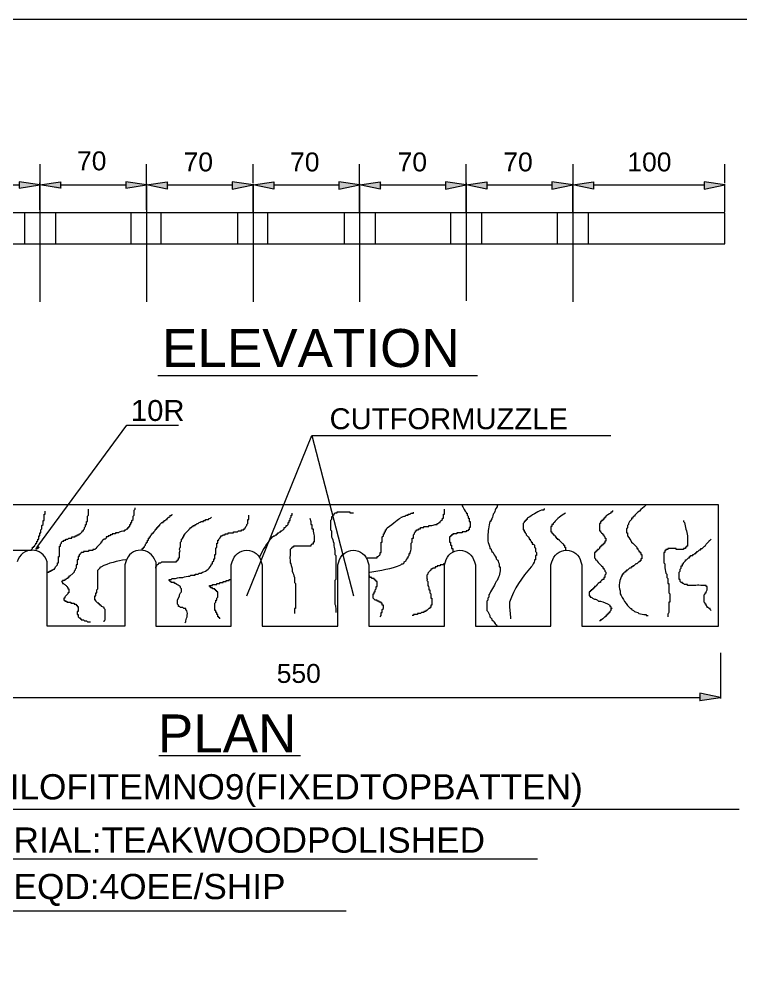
# Model space of a CAD drawing. Header units: millimetres. Extents: x -3009 to 55097, y -2803 to 5841.
# Drawn here: x 48044.87 to 48066.75, y 146.87 to 176 of the extents above; entities that cross this region are included whole.
import ezdxf

# ---------------------------------------------------------------- set-up
doc = ezdxf.new("R2010")
doc.units = ezdxf.units.MM
for name, color, linetype in [('PDF2_Geometry', 7, 'Continuous'), ('PDF2_Solid Fills', 7, 'Continuous'), ('PDF2_Text', 7, 'Continuous')]:
    doc.layers.add(name, color=color, linetype=linetype)
doc.styles.add('PDF F1', font='arial.ttf')

msp = doc.modelspace()

# ---------------------------------------------------------------- hatches: boundary and pattern name
at = {"layer": 'PDF2_Solid Fills', "transparency": 33554559}
for points in [[(48045.087, 171.042), (48044.899, 171.073), (48044.868, 171.073), (48044.868, 170.864), (48044.93, 170.885), (48045.307, 170.948), (48045.526, 170.979)], [(48045.934, 170.885), (48046.154, 170.854), (48046.154, 171.073), (48046.091, 171.073), (48045.903, 171.042), (48045.683, 171.01), (48045.495, 170.979), (48045.683, 170.948), (48045.903, 170.916)], [(48048.098, 170.854), (48048.161, 170.885), (48048.6, 170.948), (48048.726, 170.973), (48048.726, 170.983), (48048.475, 171.01), (48048.255, 171.042), (48048.161, 171.073), (48048.098, 171.073)], [(48049.196, 170.885), (48049.384, 170.854), (48049.384, 171.073), (48049.322, 171.073), (48049.259, 171.042), (48049.039, 171.01), (48048.726, 170.979), (48048.914, 170.948), (48048.945, 170.916)], [(48051.329, 170.854), (48051.643, 170.916), (48051.925, 170.948), (48051.957, 170.963), (48051.957, 170.982), (48051.674, 171.01), (48051.517, 171.042), (48051.392, 171.073), (48051.329, 171.073)], [(48052.176, 170.916), (48052.615, 170.854), (48052.615, 171.073), (48052.552, 171.073), (48052.49, 171.042), (48052.27, 171.01), (48051.957, 170.979), (48052.145, 170.948)], [(48054.56, 170.854), (48054.874, 170.916), (48055.156, 170.948), (48055.187, 170.963), (48055.187, 170.982), (48054.905, 171.01), (48054.748, 171.042), (48054.623, 171.073), (48054.56, 171.073)], [(48055.407, 170.916), (48055.846, 170.854), (48055.846, 171.073), (48055.783, 171.073), (48055.72, 171.042), (48055.501, 171.01), (48055.187, 170.979), (48055.375, 170.948)], [(48057.979, 171.042), (48057.853, 171.073), (48057.791, 171.073), (48057.791, 170.854), (48058.104, 170.916), (48058.387, 170.948), (48058.418, 170.979), (48058.136, 171.01)], [(48059.014, 171.073), (48058.951, 171.042), (48058.732, 171.01), (48058.418, 170.982), (48058.418, 170.975), (48058.606, 170.948), (48058.638, 170.916), (48059.077, 170.854), (48059.077, 171.073)], [(48061.21, 171.042), (48061.084, 171.073), (48061.021, 171.073), (48061.021, 170.854), (48061.335, 170.916), (48061.617, 170.948), (48061.649, 170.979), (48061.366, 171.01)], [(48062.245, 171.073), (48062.182, 171.042), (48061.962, 171.01), (48061.649, 170.982), (48061.649, 170.975), (48061.837, 170.948), (48061.868, 170.916), (48062.307, 170.854), (48062.307, 171.073)], [(48066.071, 171.01), (48065.695, 171.073), (48065.632, 171.073), (48065.632, 170.854), (48065.82, 170.885), (48066.04, 170.916), (48066.071, 170.948), (48066.291, 170.979)], [(48045.495, 160.001), (48045.464, 160.032), (48045.432, 160.032), (48045.432, 159.938)], [(48065.758, 155.515), (48065.632, 155.547), (48065.475, 155.547), (48065.475, 155.327), (48065.601, 155.359), (48065.695, 155.39), (48065.915, 155.421), (48066.103, 155.453), (48065.946, 155.484)]]:
    msp.add_hatch(color=256, dxfattribs=at).paths.add_polyline_path(points)

# ---------------------------------------------------------------- linework, layer by layer
at = {"layer": 'PDF2_Geometry', "lineweight": 13}
for points in [[(47995.748, 21.581), (47995.748, 175.998), (48207.91, 175.998), (48207.91, 21.581)], [(48044.868, 171.073), (48044.868, 170.885), (48045.495, 170.979)], [(48046.122, 171.073), (48046.122, 170.885), (48045.495, 170.979)], [(48048.098, 171.073), (48048.098, 170.885), (48048.726, 170.979)], [(48049.353, 171.073), (48049.353, 170.854), (48048.726, 170.979)], [(48051.329, 171.073), (48051.329, 170.854), (48051.957, 170.979)], [(48052.584, 171.073), (48052.584, 170.854), (48051.957, 170.979)], [(48054.56, 171.073), (48054.56, 170.854), (48055.187, 170.979)], [(48055.815, 171.073), (48055.815, 170.854), (48055.187, 170.979)], [(48057.791, 171.073), (48057.791, 170.854), (48058.418, 170.979)], [(48059.045, 171.073), (48059.045, 170.854), (48058.418, 170.979)], [(48061.021, 171.073), (48061.021, 170.854), (48061.649, 170.979)], [(48062.276, 171.073), (48062.276, 170.854), (48061.649, 170.979)], [(48065.632, 171.073), (48065.632, 170.854), (48066.26, 170.979)], [(48066.26, 169.191), (48066.26, 170.132), (48040.884, 170.132), (48040.884, 169.191)], [(48045.464, 160.001), (48045.37, 159.938), (48045.432, 160.032)], [(48065.507, 155.578), (48065.507, 155.359), (48066.134, 155.453)]]:
    msp.add_lwpolyline(points, close=True, dxfattribs=at)
for points in [[(48045.495, 171.606), (48045.495, 171.042), (48045.495, 170.164), (48045.495, 167.435)], [(48048.726, 170.226), (48048.726, 171.042), (48048.726, 171.606)], [(48051.957, 171.042), (48051.957, 171.606)], [(48055.187, 170.164), (48055.187, 171.042), (48055.187, 171.606)], [(48058.418, 171.042), (48058.418, 170.164), (48058.418, 171.042), (48058.418, 171.606)], [(48061.649, 171.606), (48061.649, 171.042), (48061.649, 170.164), (48061.649, 167.435)], [(48066.26, 171.042), (48066.26, 171.606)], [(48041.512, 170.979), (48044.868, 170.979)], [(48045.495, 170.226), (48045.495, 171.042)], [(48046.122, 170.979), (48048.098, 170.979)], [(48048.726, 171.01), (48048.726, 170.164), (48048.726, 167.435)], [(48049.353, 170.979), (48051.329, 170.979)], [(48051.957, 170.164), (48051.957, 171.01), (48051.957, 170.164), (48051.957, 167.435)], [(48052.584, 170.979), (48054.56, 170.979)], [(48055.187, 171.01), (48055.187, 170.164), (48055.187, 167.435)], [(48055.815, 170.979), (48057.791, 170.979)], [(48059.045, 170.979), (48061.021, 170.979)], [(48061.649, 170.164), (48061.649, 171.01)], [(48062.276, 170.979), (48065.632, 170.979)], [(48066.26, 170.164), (48066.26, 171.01)], [(48045.025, 170.132), (48045.025, 169.191)], [(48045.966, 170.132), (48045.966, 169.191)], [(48048.255, 170.132), (48048.255, 169.191)], [(48049.165, 170.132), (48049.165, 169.191)], [(48051.486, 170.132), (48051.486, 169.191)], [(48052.396, 170.132), (48052.396, 169.191)], [(48054.717, 170.132), (48054.717, 169.191)], [(48055.658, 170.132), (48055.658, 169.191)], [(48057.947, 170.132), (48057.947, 169.191)], [(48058.418, 170.195), (48058.418, 167.466)], [(48058.888, 170.132), (48058.888, 169.191)], [(48061.178, 170.132), (48061.178, 169.191)], [(48062.119, 170.132), (48062.119, 169.191)], [(48049.071, 165.208), (48058.763, 165.208)], [(48045.432, 160.032), (48048.13, 163.702), (48049.698, 163.702)], [(48051.768, 158.527), (48053.744, 163.388), (48054.999, 158.527)], [(48053.744, 163.388), (48062.809, 163.388)], [(48045.213, 159.907), (48045.244, 159.938), (48045.275, 159.969), (48045.275, 160.001), (48045.307, 160.001), (48045.307, 160.032), (48045.338, 160.032), (48045.338, 160.064), (48045.37, 160.095), (48045.37, 160.126), (48045.401, 160.126), (48045.401, 160.158), (48045.401, 160.189), (48045.432, 160.189), (48045.432, 160.22), (48045.432, 160.252), (48045.464, 160.252), (48045.464, 160.283), (48045.464, 160.314), (48045.464, 160.346), (48045.495, 160.346), (48045.495, 160.377), (48045.495, 160.409), (48045.495, 160.44), (48045.526, 160.44), (48045.526, 160.471), (48045.526, 160.503), (48045.526, 160.534), (48045.558, 160.565), (48045.558, 160.597), (48045.558, 160.628), (48045.558, 160.66), (48045.589, 160.691), (48045.589, 160.722), (48045.589, 160.754), (48045.589, 160.785), (48045.589, 160.816), (48045.621, 160.816), (48045.621, 160.848), (48045.621, 160.879), (48045.621, 160.91), (48045.621, 160.942), (48045.621, 160.973), (48045.621, 161.005), (48045.652, 161.005), (48045.652, 161.036), (48045.652, 161.067), (48045.652, 161.099)], [(48046.091, 159.969), (48046.091, 160.001), (48046.091, 160.032), (48046.122, 160.032), (48046.122, 160.064), (48046.122, 160.095), (48046.154, 160.126), (48046.154, 160.158), (48046.185, 160.189), (48046.216, 160.189), (48046.216, 160.22), (48046.248, 160.22), (48046.279, 160.22), (48046.279, 160.252), (48046.311, 160.252), (48046.342, 160.252), (48046.373, 160.283), (48046.405, 160.283), (48046.436, 160.283), (48046.467, 160.283), (48046.467, 160.314), (48046.499, 160.314), (48046.53, 160.314), (48046.562, 160.314), (48046.562, 160.346), (48046.593, 160.346), (48046.624, 160.346), (48046.624, 160.377), (48046.656, 160.377), (48046.687, 160.377), (48046.687, 160.409), (48046.718, 160.409), (48046.781, 160.471), (48046.781, 160.503), (48046.812, 160.503), (48046.812, 160.534), (48046.844, 160.565), (48046.844, 160.597), (48046.875, 160.628), (48046.875, 160.66), (48046.875, 160.691), (48046.907, 160.691), (48046.907, 160.722), (48046.907, 160.754), (48046.907, 160.785), (48046.938, 160.785), (48046.938, 160.816), (48046.938, 160.848), (48046.938, 160.879), (48046.938, 160.91), (48046.938, 160.942), (48046.969, 160.973), (48046.969, 161.005), (48046.969, 161.036), (48046.969, 161.067), (48046.969, 161.099), (48046.969, 161.161)], [(48048.036, 160.503), (48048.067, 160.503), (48048.067, 160.534), (48048.098, 160.534), (48048.13, 160.565), (48048.161, 160.565), (48048.161, 160.597), (48048.193, 160.597), (48048.193, 160.628), (48048.224, 160.628), (48048.224, 160.66), (48048.224, 160.691), (48048.255, 160.691), (48048.255, 160.722), (48048.255, 160.754), (48048.287, 160.754), (48048.287, 160.785), (48048.287, 160.816), (48048.318, 160.848), (48048.318, 160.879), (48048.318, 160.91), (48048.318, 160.942), (48048.349, 160.973), (48048.349, 161.005), (48048.349, 161.036), (48048.349, 161.099), (48048.349, 161.13), (48048.381, 161.161), (48048.381, 161.193)], [(48057.477, 160.691), (48057.508, 160.691), (48057.54, 160.691), (48057.54, 160.722), (48057.571, 160.722), (48057.602, 160.754), (48057.634, 160.754), (48057.634, 160.785), (48057.665, 160.816), (48057.697, 160.848), (48057.697, 160.879), (48057.728, 160.879), (48057.728, 160.91), (48057.728, 160.942), (48057.728, 160.973), (48057.728, 161.005), (48057.759, 161.005), (48057.759, 161.036), (48057.759, 161.067), (48057.759, 161.13), (48057.759, 161.161)], [(48058.387, 161.099), (48058.418, 161.067), (48058.418, 161.036), (48058.449, 161.036), (48058.449, 161.005), (48058.449, 160.973), (48058.481, 160.942), (48058.481, 160.91), (48058.481, 160.879), (48058.512, 160.879), (48058.512, 160.848), (48058.512, 160.816), (48058.512, 160.785), (48058.543, 160.785), (48058.543, 160.754), (48058.543, 160.722), (48058.543, 160.691), (48058.543, 160.66), (48058.543, 160.628), (48058.543, 160.597), (48058.512, 160.597), (48058.512, 160.565), (48058.512, 160.534), (48058.481, 160.534), (48058.481, 160.503), (48058.449, 160.503), (48058.418, 160.503), (48058.418, 160.471), (48058.387, 160.471), (48058.355, 160.471), (48058.324, 160.471), (48058.293, 160.471), (48058.293, 160.44), (48058.261, 160.44), (48058.23, 160.44), (48058.198, 160.44), (48058.167, 160.44), (48058.136, 160.44), (48058.136, 160.409), (48058.104, 160.409), (48058.073, 160.409), (48058.042, 160.409), (48058.01, 160.409), (48058.01, 160.377), (48057.979, 160.377), (48057.979, 160.346), (48057.947, 160.346), (48057.947, 160.314), (48057.916, 160.314), (48057.916, 160.22), (48057.916, 160.189), (48057.916, 160.158), (48057.947, 160.158), (48057.947, 160.126), (48057.947, 160.095), (48057.947, 160.064), (48057.979, 160.064), (48057.979, 160.032), (48057.979, 160.001), (48057.979, 159.969), (48058.01, 159.969), (48058.01, 159.938), (48058.01, 159.907), (48058.01, 159.875), (48058.042, 159.875)], [(48058.293, 161.287), (48058.293, 161.255)], [(48059.39, 161.287), (48059.359, 161.255), (48059.359, 161.224)], [(48060.802, 161.161), (48060.77, 161.161), (48060.77, 161.13), (48060.739, 161.13), (48060.708, 161.13)], [(48062.872, 161.099), (48062.841, 161.099), (48062.841, 161.067), (48062.809, 161.067), (48062.809, 161.036)], [(48063.907, 161.287), (48063.876, 161.287), (48063.813, 161.224)], [(48049.008, 160.534), (48049.008, 160.565), (48049.039, 160.565), (48049.039, 160.597), (48049.071, 160.597), (48049.071, 160.628), (48049.102, 160.628), (48049.102, 160.66), (48049.134, 160.66), (48049.134, 160.691), (48049.196, 160.754), (48049.228, 160.754), (48049.228, 160.785), (48049.259, 160.785), (48049.259, 160.816), (48049.29, 160.816), (48049.322, 160.848), (48049.353, 160.848), (48049.353, 160.879)], [(48049.384, 160.91), (48049.416, 160.91)], [(48049.447, 160.942), (48049.447, 160.973)], [(48049.51, 161.005), (48049.51, 161.005)], [(48050.388, 160.785), (48050.42, 160.785), (48050.451, 160.785), (48050.451, 160.816), (48050.482, 160.816), (48050.514, 160.816), (48050.514, 160.848), (48050.545, 160.848), (48050.576, 160.848), (48050.608, 160.848)], [(48050.67, 160.879), (48050.702, 160.91)], [(48050.702, 159.499), (48050.733, 159.499), (48050.733, 159.53), (48050.733, 159.562), (48050.765, 159.593), (48050.765, 159.624), (48050.765, 159.656), (48050.796, 159.656), (48050.796, 159.687), (48050.796, 159.719), (48050.796, 159.75), (48050.796, 159.781), (48050.827, 159.781), (48050.827, 159.813), (48050.827, 159.844), (48050.827, 159.875), (48050.827, 159.938), (48050.827, 159.969), (48050.859, 160.001), (48050.859, 160.032), (48050.859, 160.064), (48050.859, 160.095), (48050.859, 160.126), (48050.89, 160.126), (48050.89, 160.158), (48050.89, 160.189), (48050.89, 160.22), (48050.921, 160.22), (48050.921, 160.252), (48050.953, 160.283), (48050.984, 160.314), (48050.984, 160.346), (48051.016, 160.346), (48051.047, 160.377), (48051.078, 160.377), (48051.11, 160.377), (48051.11, 160.409), (48051.141, 160.409), (48051.172, 160.409), (48051.204, 160.409), (48051.204, 160.44), (48051.235, 160.44), (48051.266, 160.44), (48051.298, 160.44), (48051.329, 160.44), (48051.361, 160.44), (48051.361, 160.471), (48051.392, 160.471), (48051.423, 160.471), (48051.455, 160.471), (48051.486, 160.471), (48051.517, 160.503), (48051.549, 160.503), (48051.58, 160.503), (48051.611, 160.503), (48051.611, 160.534), (48051.643, 160.534), (48051.674, 160.534), (48051.674, 160.565), (48051.706, 160.565), (48051.737, 160.628), (48051.768, 160.66), (48051.768, 160.691), (48051.8, 160.722), (48051.8, 160.754), (48051.8, 160.785), (48051.8, 160.816), (48051.8, 160.848), (48051.831, 160.848), (48051.831, 160.942), (48051.831, 160.973)], [(48052.866, 160.534), (48052.898, 160.565), (48052.898, 160.597), (48052.929, 160.597), (48052.96, 160.628), (48052.96, 160.66), (48052.992, 160.66), (48053.023, 160.691), (48053.023, 160.722), (48053.023, 160.754), (48053.054, 160.754), (48053.054, 160.785), (48053.054, 160.816), (48053.086, 160.816), (48053.086, 160.848), (48053.086, 160.879), (48053.117, 160.91), (48053.117, 160.942), (48053.117, 160.973), (48053.148, 160.973), (48053.148, 161.005), (48053.148, 161.036)], [(48053.682, 160.879), (48053.713, 160.785), (48053.713, 160.722), (48053.713, 160.691), (48053.744, 160.691), (48053.744, 160.66), (48053.744, 160.628), (48053.744, 160.597), (48053.744, 160.565), (48053.776, 160.565), (48053.776, 160.534)], [(48054.999, 161.036), (48054.968, 161.036), (48054.905, 161.036), (48054.905, 161.067), (48054.842, 161.067), (48054.811, 161.067), (48054.779, 161.067), (48054.748, 161.067), (48054.56, 161.067), (48054.529, 161.067), (48054.497, 161.067), (48054.497, 161.036), (48054.466, 161.036), (48054.434, 161.036), (48054.403, 161.005), (48054.403, 160.973), (48054.372, 160.973), (48054.372, 160.942), (48054.34, 160.91), (48054.34, 160.879), (48054.34, 160.848), (48054.309, 160.816), (48054.309, 160.754), (48054.309, 160.628), (48054.309, 160.534), (48054.34, 160.503), (48054.34, 160.471), (48054.34, 160.44), (48054.34, 160.409), (48054.34, 160.377), (48054.34, 160.346), (48054.34, 160.314)], [(48056.536, 160.942), (48056.567, 160.942), (48056.599, 160.973), (48056.63, 160.973), (48056.661, 160.973), (48056.661, 161.005), (48056.693, 161.005), (48056.724, 161.005), (48056.756, 161.036), (48056.787, 161.036), (48056.818, 161.036), (48056.818, 161.067)], [(48059.171, 160.816), (48059.171, 160.785), (48059.139, 160.785)], [(48059.265, 161.036), (48059.234, 161.005)], [(48060.269, 160.879), (48060.269, 160.848), (48060.237, 160.848), (48060.237, 160.816), (48060.206, 160.816), (48060.206, 160.785), (48060.175, 160.785), (48060.175, 160.754), (48060.143, 160.722), (48060.143, 160.691), (48060.143, 160.597), (48060.143, 160.565), (48060.143, 160.534), (48060.175, 160.534), (48060.175, 160.503), (48060.175, 160.471), (48060.206, 160.471), (48060.206, 160.44), (48060.237, 160.409), (48060.237, 160.377), (48060.269, 160.346), (48060.3, 160.314), (48060.331, 160.283), (48060.331, 160.252), (48060.363, 160.252), (48060.363, 160.22), (48060.394, 160.189), (48060.394, 160.158), (48060.425, 160.158), (48060.425, 160.126), (48060.425, 160.095), (48060.457, 160.095), (48060.488, 160.064), (48060.488, 160.032), (48060.488, 160.001), (48060.52, 159.969), (48060.52, 159.938), (48060.52, 159.907), (48060.52, 159.875), (48060.551, 159.844), (48060.551, 159.75), (48060.52, 159.75), (48060.52, 159.719), (48060.52, 159.687), (48060.52, 159.656), (48060.52, 159.624), (48060.488, 159.624), (48060.488, 159.593)], [(48062.652, 160.942), (48062.652, 160.91), (48062.621, 160.91), (48062.621, 160.879), (48062.59, 160.879), (48062.59, 160.848), (48062.558, 160.848), (48062.558, 160.816), (48062.527, 160.816), (48062.527, 160.785), (48062.496, 160.785), (48062.496, 160.754), (48062.496, 160.722), (48062.464, 160.722), (48062.464, 160.691), (48062.464, 160.66), (48062.464, 160.628), (48062.464, 160.565), (48062.464, 160.534), (48062.464, 160.503), (48062.496, 160.503), (48062.496, 160.471), (48062.527, 160.44), (48062.558, 160.409), (48062.558, 160.377), (48062.59, 160.377), (48062.59, 160.346), (48062.621, 160.314), (48062.621, 160.283), (48062.652, 160.283), (48062.652, 160.189), (48062.621, 160.189), (48062.621, 160.158), (48062.621, 160.126), (48062.59, 160.126), (48062.59, 160.095), (48062.558, 160.095), (48062.558, 160.064), (48062.527, 160.064), (48062.527, 160.032), (48062.496, 160.032), (48062.496, 160.001), (48062.464, 160.001), (48062.464, 159.969), (48062.433, 159.938), (48062.402, 159.938), (48062.402, 159.907), (48062.37, 159.907), (48062.37, 159.875), (48062.339, 159.875), (48062.339, 159.844), (48062.307, 159.844), (48062.307, 159.813), (48062.307, 159.781), (48062.307, 159.719), (48062.307, 159.687), (48062.339, 159.656), (48062.339, 159.624), (48062.37, 159.624)], [(48063.625, 161.067), (48063.531, 160.973), (48063.531, 160.942), (48063.499, 160.942), (48063.468, 160.91), (48063.468, 160.879), (48063.437, 160.879), (48063.437, 160.848), (48063.405, 160.816), (48063.374, 160.785), (48063.343, 160.722), (48063.343, 160.691), (48063.311, 160.66), (48063.311, 160.628), (48063.311, 160.597), (48063.28, 160.565), (48063.28, 160.44), (48063.311, 160.44), (48063.311, 160.409), (48063.311, 160.377), (48063.311, 160.346)], [(48065.005, 160.816), (48065.005, 160.785), (48065.036, 160.754)], [(48048.726, 160.126), (48048.726, 160.158), (48048.757, 160.158), (48048.757, 160.189), (48048.757, 160.22), (48048.789, 160.22), (48048.789, 160.252), (48048.789, 160.283), (48048.82, 160.283), (48048.82, 160.314), (48048.851, 160.314), (48048.851, 160.346), (48048.883, 160.377), (48048.883, 160.409), (48048.914, 160.409), (48048.914, 160.44), (48048.945, 160.44), (48048.945, 160.471), (48048.977, 160.503)], [(48049.761, 160.032), (48049.761, 160.064), (48049.761, 160.095), (48049.761, 160.126), (48049.761, 160.158), (48049.792, 160.189), (48049.792, 160.22), (48049.792, 160.252), (48049.824, 160.283), (48049.824, 160.314), (48049.855, 160.314), (48049.855, 160.346), (48049.855, 160.377), (48049.886, 160.377), (48049.886, 160.409), (48049.918, 160.44), (48049.949, 160.471), (48049.98, 160.503)], [(48050.043, 160.565), (48050.043, 160.565)], [(48050.106, 160.628), (48050.137, 160.628), (48050.137, 160.66), (48050.169, 160.66), (48050.2, 160.66), (48050.2, 160.691), (48050.231, 160.691), (48050.263, 160.722), (48050.294, 160.722), (48050.325, 160.754)], [(48052.49, 160.252), (48052.521, 160.283), (48052.552, 160.314), (48052.584, 160.346), (48052.615, 160.346), (48052.647, 160.377), (48052.678, 160.377), (48052.678, 160.409), (48052.709, 160.409), (48052.709, 160.44), (48052.741, 160.44), (48052.772, 160.471), (48052.803, 160.471), (48052.803, 160.503), (48052.835, 160.503)], [(48055.846, 159.969), (48055.846, 160.032), (48055.846, 160.064), (48055.846, 160.158), (48055.877, 160.158), (48055.877, 160.22), (48055.877, 160.252), (48055.877, 160.283), (48055.877, 160.314), (48055.909, 160.346), (48055.909, 160.377), (48055.909, 160.409), (48055.94, 160.409), (48055.94, 160.44), (48055.94, 160.471), (48055.971, 160.471), (48055.971, 160.503), (48055.971, 160.534), (48056.003, 160.534), (48056.003, 160.565)], [(48056.756, 159.969), (48056.756, 160.001), (48056.756, 160.032), (48056.756, 160.064), (48056.756, 160.095), (48056.756, 160.126), (48056.787, 160.158), (48056.787, 160.189), (48056.787, 160.22), (48056.787, 160.252), (48056.787, 160.283), (48056.818, 160.283), (48056.818, 160.314), (48056.818, 160.346), (48056.818, 160.377), (48056.85, 160.409), (48056.85, 160.44), (48056.881, 160.471), (48056.881, 160.503), (48056.912, 160.503), (48056.912, 160.534), (48056.944, 160.534), (48056.975, 160.534), (48056.975, 160.565), (48057.006, 160.565), (48057.038, 160.565), (48057.038, 160.597), (48057.069, 160.597), (48057.101, 160.597), (48057.132, 160.597), (48057.132, 160.628), (48057.163, 160.628), (48057.195, 160.628), (48057.226, 160.628), (48057.257, 160.628), (48057.289, 160.628), (48057.289, 160.66), (48057.32, 160.66), (48057.352, 160.66)], [(48061.053, 160.722), (48061.053, 160.691), (48061.021, 160.691), (48061.021, 160.66), (48061.021, 160.628), (48060.99, 160.628), (48060.99, 160.597), (48060.99, 160.503), (48060.99, 160.471), (48061.021, 160.471), (48061.021, 160.44), (48061.053, 160.409), (48061.053, 160.377), (48061.084, 160.377), (48061.115, 160.346), (48061.115, 160.314), (48061.147, 160.314), (48061.147, 160.283), (48061.178, 160.283), (48061.178, 160.252)], [(48047.91, 160.471), (48047.879, 160.44), (48047.848, 160.44), (48047.816, 160.44), (48047.785, 160.44), (48047.785, 160.409), (48047.753, 160.409), (48047.722, 160.409), (48047.691, 160.409), (48047.691, 160.377), (48047.659, 160.377), (48047.628, 160.377), (48047.628, 160.346), (48047.597, 160.346), (48047.565, 160.346), (48047.565, 160.314), (48047.534, 160.314), (48047.502, 160.314), (48047.502, 160.283), (48047.471, 160.252), (48047.44, 160.252), (48047.408, 160.22), (48047.377, 160.189), (48047.377, 160.158), (48047.346, 160.158), (48047.346, 160.126), (48047.314, 160.095), (48047.283, 160.064), (48047.22, 160.001), (48047.189, 159.969), (48047.157, 159.938), (48047.126, 159.938), (48047.095, 159.938), (48047.095, 159.907), (48047.063, 159.907), (48047.032, 159.907), (48047.001, 159.907), (48046.969, 159.907), (48046.969, 159.875), (48046.938, 159.875), (48046.875, 159.875), (48046.844, 159.875), (48046.812, 159.875), (48046.812, 159.844), (48046.781, 159.844), (48046.75, 159.844), (48046.718, 159.781), (48046.687, 159.781), (48046.687, 159.75), (48046.687, 159.719), (48046.656, 159.719), (48046.656, 159.687), (48046.656, 159.656), (48046.656, 159.624), (48046.624, 159.624), (48046.624, 159.593), (48046.624, 159.562), (48046.624, 159.53), (48046.624, 159.499), (48046.624, 159.468), (48046.593, 159.468), (48046.593, 159.436), (48046.593, 159.405), (48046.593, 159.373), (48046.562, 159.342), (48046.562, 159.311), (48046.53, 159.279), (48046.53, 159.248), (48046.499, 159.217), (48046.405, 159.123), (48046.373, 159.123), (48046.373, 159.091), (48046.342, 159.091), (48046.342, 159.06), (48046.311, 159.06), (48046.279, 159.028), (48046.248, 159.028), (48046.248, 158.997), (48046.216, 158.997), (48046.185, 158.997), (48046.185, 158.966), (48046.154, 158.966), (48046.185, 158.934), (48046.185, 158.903), (48046.216, 158.903)], [(48053.807, 160.346), (48053.807, 160.314), (48053.807, 160.22), (48053.807, 160.189), (48053.807, 160.158), (48053.776, 160.158), (48053.776, 160.126), (48053.776, 160.095), (48053.744, 160.095), (48053.713, 160.064), (48053.713, 160.032), (48053.682, 160.032), (48053.65, 160.032), (48053.493, 160.032), (48053.462, 160.032)], [(48059.077, 160.346), (48059.077, 160.283)], [(48061.241, 160.22), (48061.241, 160.22)], [(48065.13, 160.346), (48065.13, 160.314), (48065.13, 160.283)], [(48065.82, 160.22), (48065.852, 160.252)], [(48045.244, 159.907), (48040.131, 159.907)], [(48048.6, 159.907), (48048.6, 159.938), (48048.6, 159.969), (48048.632, 159.969), (48048.632, 160.001), (48048.663, 160.001), (48048.663, 160.032), (48048.694, 160.064)], [(48049.73, 159.938), (48049.73, 159.938)], [(48053.305, 160.032), (48053.211, 160.032), (48053.18, 160.032), (48053.18, 160.001), (48053.148, 160.001), (48053.117, 159.969), (48053.086, 159.938), (48053.086, 159.907), (48053.086, 159.875), (48053.086, 159.75)], [(48054.403, 160.126), (48054.403, 160.095)], [(48054.434, 159.907), (48054.434, 159.875), (48054.434, 159.844), (48054.434, 159.813), (48054.434, 159.781), (48054.466, 159.75)], [(48055.815, 159.781), (48055.815, 159.813), (48055.815, 159.844), (48055.846, 159.844), (48055.846, 159.875), (48055.846, 159.907)], [(48059.108, 160.095), (48059.139, 160.001), (48059.139, 159.969), (48059.171, 159.969), (48059.202, 159.875), (48059.234, 159.844)], [(48061.272, 160.189), (48061.304, 160.158), (48061.335, 160.126)], [(48061.366, 160.095), (48061.366, 160.064), (48061.398, 160.064), (48061.398, 160.032), (48061.398, 160.001), (48061.429, 160.001), (48061.429, 159.969), (48061.429, 159.907)], [(48063.437, 160.158), (48063.468, 160.126), (48063.499, 160.095), (48063.531, 160.064), (48063.562, 160.032), (48063.593, 160.001), (48063.593, 159.969), (48063.625, 159.969), (48063.625, 159.938), (48063.656, 159.907), (48063.656, 159.875), (48063.688, 159.875), (48063.688, 159.844), (48063.719, 159.844), (48063.719, 159.813), (48063.719, 159.781), (48063.75, 159.781), (48063.75, 159.75), (48063.75, 159.687), (48063.75, 159.656), (48063.719, 159.656), (48063.719, 159.624), (48063.719, 159.593), (48063.688, 159.593), (48063.688, 159.562), (48063.656, 159.562), (48063.625, 159.53), (48063.593, 159.499), (48063.562, 159.499), (48063.531, 159.468), (48063.499, 159.436), (48063.468, 159.436), (48063.468, 159.405), (48063.437, 159.405), (48063.405, 159.373), (48063.374, 159.373), (48063.343, 159.342), (48063.311, 159.311), (48063.28, 159.311), (48063.28, 159.279), (48063.248, 159.279), (48063.248, 159.248), (48063.217, 159.248), (48063.186, 159.217), (48063.186, 159.185), (48063.154, 159.185), (48063.154, 159.154)], [(48064.629, 159.969), (48064.597, 159.969), (48064.566, 159.969), (48064.534, 159.969), (48064.534, 159.938), (48064.503, 159.938), (48064.472, 159.938), (48064.472, 159.907), (48064.44, 159.907), (48064.44, 159.875), (48064.44, 159.844), (48064.409, 159.844), (48064.409, 159.813), (48064.409, 159.781), (48064.409, 159.719)], [(48064.848, 159.938), (48064.785, 159.938), (48064.785, 159.969)], [(48065.13, 160.158), (48065.13, 160.126), (48065.13, 160.095), (48065.13, 160.064), (48065.13, 160.032), (48065.099, 160.032), (48065.099, 160.001), (48065.068, 160.001), (48065.068, 159.969), (48065.036, 159.969), (48065.005, 159.969), (48065.005, 159.938), (48064.974, 159.938)], [(48065.13, 159.656), (48065.162, 159.687), (48065.193, 159.687), (48065.193, 159.719), (48065.224, 159.719), (48065.224, 159.75), (48065.256, 159.75), (48065.287, 159.75), (48065.287, 159.781), (48065.319, 159.781), (48065.35, 159.813), (48065.381, 159.813), (48065.381, 159.844), (48065.413, 159.844), (48065.413, 159.875), (48065.444, 159.875), (48065.475, 159.907)], [(48065.538, 159.938), (48065.538, 159.969), (48065.57, 159.969)], [(48065.695, 160.095), (48065.726, 160.126)], [(48065.758, 160.158), (48065.758, 160.158)], [(48045.715, 159.248), (48045.746, 159.248), (48045.777, 159.248), (48045.777, 159.279), (48045.809, 159.279), (48045.84, 159.279), (48045.84, 159.311), (48045.871, 159.311), (48045.903, 159.342), (48045.934, 159.342), (48045.966, 159.405), (48045.997, 159.436), (48046.028, 159.468), (48046.028, 159.499), (48046.028, 159.53), (48046.06, 159.53), (48046.06, 159.562), (48046.06, 159.593), (48046.06, 159.656), (48046.06, 159.719), (48046.091, 159.719), (48046.091, 159.844), (48046.091, 159.875)], [(48049.573, 159.562), (48049.604, 159.562), (48049.635, 159.562), (48049.635, 159.593), (48049.667, 159.593), (48049.667, 159.624), (48049.698, 159.624), (48049.698, 159.656), (48049.698, 159.687), (48049.73, 159.687), (48049.73, 159.719), (48049.73, 159.75), (48049.73, 159.781), (48049.73, 159.844)], [(48055.407, 159.687), (48055.407, 159.687)], [(48055.564, 159.687), (48055.595, 159.687)], [(48055.658, 159.687), (48055.689, 159.687), (48055.72, 159.687), (48055.72, 159.719), (48055.752, 159.719)], [(48056.442, 159.468), (48056.473, 159.499), (48056.505, 159.499), (48056.536, 159.53), (48056.536, 159.562), (48056.599, 159.593), (48056.599, 159.624), (48056.63, 159.656), (48056.63, 159.687), (48056.661, 159.687), (48056.661, 159.719), (48056.693, 159.75), (48056.693, 159.781), (48056.693, 159.813), (48056.724, 159.813), (48056.724, 159.844)], [(48059.328, 159.687), (48059.328, 159.656)], [(48064.879, 159.217), (48064.879, 159.248), (48064.911, 159.279), (48064.911, 159.311), (48064.911, 159.342), (48064.942, 159.373), (48064.942, 159.405), (48064.942, 159.436), (48064.974, 159.436), (48064.974, 159.468), (48064.974, 159.499), (48065.005, 159.499), (48065.005, 159.53), (48065.036, 159.562), (48065.068, 159.593), (48065.068, 159.624), (48065.099, 159.624)], [(48048.098, 159.562), (48048.067, 159.468), (48048.067, 158.527), (48048.067, 157.617), (48045.777, 157.617), (48045.715, 157.617), (48045.715, 158.527), (48045.715, 159.468), (48045.715, 159.562)], [(48047.252, 159.248), (48047.252, 159.279), (48047.252, 159.311), (48047.283, 159.342), (48047.314, 159.373)], [(48049.008, 159.373), (48049.008, 159.405), (48049.039, 159.436), (48049.039, 159.468), (48049.102, 159.499), (48049.102, 159.53), (48049.134, 159.53), (48049.165, 159.53), (48049.196, 159.562), (48049.228, 159.562), (48049.259, 159.562), (48049.322, 159.562), (48049.353, 159.562), (48049.447, 159.562)], [(48053.086, 159.593), (48053.086, 159.562), (48053.086, 159.53)], [(48053.148, 159.342), (48053.148, 159.311), (48053.148, 159.279)], [(48054.466, 159.593), (48054.466, 159.562)], [(48054.466, 159.405), (48054.466, 159.373), (48054.466, 159.342)], [(48057.759, 159.499), (48057.728, 159.499), (48057.728, 159.468), (48057.697, 159.468), (48057.665, 159.468), (48057.634, 159.468), (48057.634, 159.436), (48057.602, 159.436), (48057.571, 159.436), (48057.54, 159.436), (48057.54, 159.405), (48057.508, 159.405), (48057.477, 159.405), (48057.477, 159.373), (48057.446, 159.373), (48057.414, 159.373), (48057.383, 159.342), (48057.352, 159.342), (48057.352, 159.311)], [(48059.422, 159.499), (48059.422, 159.468), (48059.422, 159.436), (48059.422, 159.405), (48059.453, 159.405)], [(48062.496, 159.468), (48062.527, 159.436), (48062.558, 159.405), (48062.558, 159.373), (48062.59, 159.373), (48062.59, 159.342), (48062.621, 159.311), (48062.621, 159.279), (48062.652, 159.248), (48062.652, 159.185), (48062.621, 159.154), (48062.621, 159.123), (48062.621, 159.091), (48062.59, 159.091), (48062.59, 159.06), (48062.59, 159.028), (48062.558, 159.028), (48062.527, 158.997), (48062.496, 158.966), (48062.496, 158.934), (48062.464, 158.934)], [(48064.409, 159.53), (48064.44, 159.499), (48064.44, 159.468), (48064.44, 159.436)], [(48047.252, 159.028), (48047.252, 159.06), (48047.252, 159.091), (48047.252, 159.185)], [(48049.604, 158.903), (48049.573, 158.903), (48049.573, 158.934), (48049.541, 158.934), (48049.51, 158.934), (48049.479, 158.934), (48049.479, 158.966), (48049.447, 158.966), (48049.416, 158.997), (48049.416, 159.028), (48049.447, 159.028), (48049.479, 159.028), (48049.51, 159.06), (48049.541, 159.06), (48049.573, 159.06), (48049.604, 159.06)], [(48049.761, 159.091), (48049.792, 159.091), (48049.824, 159.091)], [(48050.043, 159.123), (48050.075, 159.154), (48050.106, 159.154), (48050.137, 159.154), (48050.169, 159.154), (48050.2, 159.154), (48050.2, 159.185), (48050.231, 159.185), (48050.263, 159.185), (48050.294, 159.185), (48050.325, 159.217), (48050.357, 159.217), (48050.388, 159.217), (48050.42, 159.248)], [(48050.639, 158.809), (48050.639, 158.84), (48050.67, 158.84), (48050.702, 158.84), (48050.733, 158.84), (48050.733, 158.872), (48050.765, 158.872), (48050.796, 158.872), (48050.827, 158.872), (48050.859, 158.872), (48050.859, 158.903), (48050.89, 158.903), (48050.921, 158.903), (48050.953, 158.903), (48050.953, 158.934), (48050.984, 158.934), (48051.016, 158.934), (48051.047, 158.934), (48051.047, 158.966), (48051.078, 158.966), (48051.11, 158.966), (48051.141, 158.966), (48051.141, 158.997), (48051.172, 158.997), (48051.204, 158.997), (48051.235, 158.997), (48051.235, 159.028), (48051.266, 159.028), (48051.298, 159.028), (48051.298, 159.06)], [(48053.211, 159.091), (48053.211, 159.06), (48053.211, 159.028), (48053.211, 158.997), (48053.211, 158.966), (48053.211, 158.934), (48053.243, 158.903), (48053.243, 158.872), (48053.243, 158.84), (48053.243, 158.778), (48053.243, 158.746)], [(48054.466, 159.185), (48054.466, 159.028), (48054.434, 158.997), (48054.434, 158.903)], [(48055.47, 159.248), (48055.501, 159.248)], [(48055.909, 158.213), (48055.909, 158.244), (48055.877, 158.244), (48055.877, 158.276), (48055.877, 158.307), (48055.846, 158.307), (48055.846, 158.338), (48055.815, 158.338), (48055.783, 158.338), (48055.783, 158.37), (48055.752, 158.37), (48055.72, 158.37), (48055.72, 158.401), (48055.689, 158.401), (48055.658, 158.401), (48055.626, 158.433), (48055.595, 158.464), (48055.595, 158.558), (48055.595, 158.589), (48055.626, 158.589), (48055.626, 158.621), (48055.626, 158.652), (48055.658, 158.652), (48055.658, 158.683), (48055.658, 158.715), (48055.689, 158.746), (48055.689, 158.778), (48055.689, 158.809), (48055.72, 158.809), (48055.72, 158.84), (48055.72, 158.872), (48055.72, 158.903), (48055.72, 158.934), (48055.72, 158.966), (48055.689, 158.966), (48055.689, 158.997), (48055.658, 158.997), (48055.658, 159.028), (48055.626, 159.028), (48055.626, 159.06), (48055.595, 159.06), (48055.564, 159.06), (48055.564, 159.091), (48055.532, 159.091), (48055.501, 159.091), (48055.501, 159.123), (48055.47, 159.123)], [(48057.226, 159.123), (48057.226, 159.091)], [(48057.289, 159.248), (48057.257, 159.217)], [(48064.472, 159.217), (48064.503, 159.185), (48064.503, 159.154), (48064.503, 159.123), (48064.503, 159.091), (48064.534, 159.06), (48064.534, 159.028), (48064.534, 158.997), (48064.534, 158.966), (48064.534, 158.934), (48064.534, 158.903), (48064.566, 158.903), (48064.566, 158.872), (48064.566, 158.84), (48064.566, 158.809)], [(48064.911, 158.966), (48064.911, 158.997), (48064.911, 159.028), (48064.879, 159.028), (48064.879, 159.06), (48064.879, 159.154)], [(48046.248, 158.872), (48046.248, 158.872)], [(48046.311, 158.809), (48046.342, 158.778), (48046.342, 158.746), (48046.373, 158.746), (48046.373, 158.715), (48046.373, 158.652), (48046.373, 158.621), (48046.342, 158.621), (48046.342, 158.589), (48046.311, 158.558), (48046.279, 158.527)], [(48047.471, 158.025), (48047.471, 158.056), (48047.471, 158.087), (48047.471, 158.119), (48047.44, 158.15), (48047.44, 158.182), (48047.377, 158.213), (48047.346, 158.244), (48047.314, 158.244), (48047.314, 158.276), (48047.283, 158.276), (48047.283, 158.307), (48047.252, 158.307), (48047.22, 158.338), (48047.189, 158.37), (48047.189, 158.401), (48047.157, 158.401), (48047.157, 158.433), (48047.157, 158.495), (48047.157, 158.527), (48047.189, 158.527), (48047.189, 158.558), (48047.189, 158.589), (48047.189, 158.621), (48047.22, 158.621), (48047.22, 158.652), (48047.22, 158.683), (48047.22, 158.715), (48047.252, 158.746), (48047.252, 158.778), (48047.252, 158.809), (48047.252, 158.84)], [(48047.252, 158.934), (48047.252, 158.934)], [(48049.918, 158.119), (48049.918, 158.15), (48049.886, 158.15), (48049.855, 158.15), (48049.824, 158.182), (48049.792, 158.182), (48049.761, 158.182), (48049.73, 158.213), (48049.698, 158.213), (48049.698, 158.244), (48049.667, 158.276), (48049.667, 158.338), (48049.667, 158.37), (48049.667, 158.401), (48049.73, 158.527), (48049.73, 158.558), (48049.761, 158.621), (48049.792, 158.652), (48049.792, 158.683), (48049.792, 158.746), (48049.761, 158.778), (48049.761, 158.809)], [(48050.89, 158.589), (48050.89, 158.621), (48050.89, 158.652), (48050.859, 158.652), (48050.859, 158.683), (48050.827, 158.683), (48050.827, 158.715), (48050.796, 158.715), (48050.796, 158.746), (48050.765, 158.746), (48050.733, 158.746), (48050.733, 158.778), (48050.702, 158.778), (48050.67, 158.778), (48050.67, 158.809), (48050.639, 158.809)], [(48057.226, 158.997), (48057.257, 158.966), (48057.257, 158.934), (48057.257, 158.903), (48057.257, 158.872), (48057.257, 158.84)], [(48059.359, 158.997), (48059.328, 158.966)], [(48062.339, 158.809), (48062.307, 158.809), (48062.307, 158.778), (48062.276, 158.778), (48062.276, 158.746), (48062.245, 158.746), (48062.245, 158.715), (48062.213, 158.715), (48062.213, 158.683), (48062.182, 158.683), (48062.182, 158.652), (48062.151, 158.652), (48062.151, 158.621), (48062.151, 158.589), (48062.151, 158.558), (48062.151, 158.527), (48062.182, 158.527), (48062.182, 158.495), (48062.213, 158.495)], [(48065.319, 158.84), (48065.256, 158.84), (48065.224, 158.84), (48065.13, 158.84), (48065.13, 158.872), (48065.099, 158.872), (48065.068, 158.872), (48065.036, 158.872), (48065.005, 158.903), (48064.974, 158.903), (48064.974, 158.934)], [(48065.726, 158.778), (48065.726, 158.809), (48065.695, 158.809), (48065.695, 158.84), (48065.664, 158.84), (48065.601, 158.84), (48065.57, 158.84), (48065.538, 158.84)], [(48046.248, 158.495), (48046.248, 158.464), (48046.216, 158.464), (48046.216, 158.433), (48046.216, 158.401), (48046.248, 158.401), (48046.248, 158.37), (48046.279, 158.37), (48046.311, 158.37), (48046.311, 158.338), (48046.342, 158.338), (48046.373, 158.338), (48046.405, 158.338), (48046.436, 158.338), (48046.436, 158.307), (48046.467, 158.307), (48046.499, 158.307), (48046.53, 158.307), (48046.53, 158.276), (48046.562, 158.276), (48046.593, 158.276), (48046.593, 158.244), (48046.624, 158.244), (48046.624, 158.213), (48046.656, 158.213), (48046.656, 158.182), (48046.656, 158.15)], [(48050.953, 157.837), (48050.953, 157.868), (48050.921, 157.868), (48050.921, 157.899), (48050.89, 157.899), (48050.89, 157.931), (48050.89, 157.962), (48050.859, 157.962), (48050.859, 157.993), (48050.859, 158.025), (48050.827, 158.025), (48050.827, 158.056), (48050.827, 158.087), (48050.796, 158.087), (48050.796, 158.119), (48050.796, 158.15), (48050.796, 158.182), (48050.796, 158.244), (48050.796, 158.276), (48050.796, 158.307), (48050.827, 158.338), (48050.827, 158.37), (48050.827, 158.401), (48050.859, 158.401), (48050.859, 158.433), (48050.859, 158.464), (48050.89, 158.495), (48050.89, 158.527)], [(48053.243, 158.589), (48053.243, 158.558)], [(48054.434, 158.527), (48054.434, 158.495)], [(48057.289, 158.715), (48057.32, 158.715), (48057.32, 158.683), (48057.32, 158.652), (48057.32, 158.621), (48057.352, 158.589), (48057.352, 158.558), (48057.352, 158.527), (48057.352, 158.495), (48057.352, 158.464), (48057.383, 158.464), (48057.383, 158.433), (48057.383, 158.276), (48057.383, 158.244), (48057.352, 158.244), (48057.352, 158.213), (48057.352, 158.182), (48057.32, 158.182), (48057.32, 158.15), (48057.289, 158.15), (48057.257, 158.119), (48057.226, 158.087), (48057.195, 158.087), (48057.195, 158.056), (48057.163, 158.056), (48057.132, 158.056), (48057.132, 158.025), (48057.101, 158.025), (48057.069, 158.025), (48057.038, 157.993), (48057.006, 157.993), (48056.975, 157.993), (48056.944, 157.993), (48056.944, 157.962), (48056.912, 157.962), (48056.881, 157.962), (48056.85, 157.962), (48056.818, 157.962), (48056.818, 157.931), (48056.787, 157.931)], [(48059.108, 158.558), (48059.108, 158.495), (48059.077, 158.464), (48059.077, 158.401), (48059.045, 158.37), (48059.045, 158.338), (48059.045, 158.307), (48059.045, 158.276), (48059.045, 158.244), (48059.045, 158.213), (48059.045, 158.15), (48059.045, 158.119), (48059.045, 158.087), (48059.077, 158.056), (48059.139, 157.931), (48059.139, 157.899), (48059.171, 157.868), (48059.202, 157.837), (48059.202, 157.805), (48059.234, 157.774), (48059.265, 157.742), (48059.265, 157.711), (48059.296, 157.711), (48059.296, 157.68), (48059.328, 157.648), (48059.359, 157.617)], [(48063.092, 158.683), (48063.092, 158.652), (48063.092, 158.621), (48063.092, 158.589)], [(48064.566, 158.621), (48064.597, 158.589)], [(48065.632, 158.401), (48065.632, 158.495), (48065.632, 158.527), (48065.632, 158.558), (48065.664, 158.589), (48065.664, 158.621), (48065.695, 158.621), (48065.695, 158.652)], [(48053.243, 158.433), (48053.243, 158.307), (48053.243, 158.244), (48053.243, 158.213), (48053.243, 158.15), (48053.211, 158.15), (48053.211, 158.119), (48053.211, 158.056), (48053.211, 158.025), (48053.211, 157.993)], [(48054.434, 158.307), (48054.434, 158.276)], [(48062.307, 158.433), (48062.339, 158.433)], [(48062.433, 158.37), (48062.464, 158.37), (48062.496, 158.37)], [(48062.778, 158.244), (48062.778, 158.213), (48062.809, 158.213), (48062.809, 158.182), (48062.841, 158.15), (48062.809, 158.15), (48062.809, 158.119), (48062.809, 158.087), (48062.778, 158.056), (48062.778, 158.025), (48062.747, 158.025), (48062.747, 157.993), (48062.715, 157.993), (48062.715, 157.962), (48062.684, 157.962), (48062.684, 157.931), (48062.652, 157.931), (48062.652, 157.899), (48062.621, 157.899), (48062.59, 157.868), (48062.558, 157.837), (48062.527, 157.805), (48062.496, 157.805), (48062.496, 157.774), (48062.464, 157.774)], [(48064.597, 158.401), (48064.597, 158.338), (48064.566, 158.338), (48064.566, 158.244), (48064.566, 158.213), (48064.566, 158.15), (48064.566, 158.087), (48064.566, 158.056)], [(48065.852, 158.087), (48065.82, 158.119), (48065.82, 158.15), (48065.789, 158.15), (48065.758, 158.182), (48065.726, 158.182), (48065.726, 158.213), (48065.695, 158.244), (48065.695, 158.276), (48065.664, 158.276), (48065.664, 158.307), (48065.632, 158.338), (48065.632, 158.37)], [(48046.656, 158.119), (48046.656, 158.056), (48046.624, 158.056), (48046.624, 158.025)], [(48046.624, 157.962), (48046.656, 157.962), (48046.656, 157.931), (48046.656, 157.899), (48046.687, 157.868), (48046.718, 157.868), (48046.718, 157.837), (48046.75, 157.837), (48046.75, 157.805), (48046.781, 157.805), (48046.812, 157.805), (48046.844, 157.774), (48046.875, 157.774), (48046.907, 157.774), (48046.938, 157.742), (48046.969, 157.742), (48047.001, 157.742), (48047.032, 157.742)], [(48047.44, 157.742), (48047.44, 157.774), (48047.471, 157.805), (48047.471, 157.837), (48047.471, 157.868), (48047.471, 157.931), (48047.471, 157.962)], [(48054.466, 158.119), (48054.466, 158.025)], [(48055.815, 157.899), (48055.846, 157.931), (48055.846, 157.962), (48055.846, 157.993), (48055.846, 158.025), (48055.877, 158.025), (48055.877, 158.056), (48055.877, 158.087), (48055.877, 158.119), (48055.909, 158.15)], [(48059.767, 157.899), (48059.767, 157.868), (48059.767, 157.837)], [(48063.405, 158.15), (48063.437, 158.15), (48063.437, 158.119)], [(48063.625, 158.025), (48063.656, 157.993)], [(48063.876, 157.962), (48063.876, 157.931), (48063.907, 157.931), (48063.938, 157.931)], [(48064.534, 157.962), (48064.534, 157.899)], [(48049.886, 157.711), (48049.918, 157.742), (48049.918, 157.774)], [(48066.134, 156.801), (48066.134, 155.421)], [(48041.386, 155.453), (48065.507, 155.453)], [(48049.102, 153.696), (48053.399, 153.696)], [(48041.574, 152.065), (48066.699, 152.065)], [(48041.512, 150.56), (48060.582, 150.56)], [(48041.574, 148.991), (48054.779, 148.991)]]:
    msp.add_lwpolyline(points, dxfattribs=at)
msp.add_lwpolyline([(48049.008, 159.562), (48049.008, 159.468), (48049.008, 158.527), (48049.008, 157.617), (48051.298, 157.617), (48051.298, 158.527), (48051.298, 159.468), (48051.329, 159.562, -0.80357), (48052.207, 159.562), (48052.239, 159.468), (48052.239, 158.527), (48052.239, 157.617), (48054.529, 157.617), (48054.529, 158.527), (48054.529, 159.468), (48054.56, 159.562, -0.803576), (48055.438, 159.562), (48055.47, 159.468), (48055.47, 158.527), (48055.47, 157.617), (48057.759, 157.617), (48057.759, 158.527), (48057.759, 159.468), (48057.791, 159.562, -0.80357), (48058.669, 159.562), (48058.7, 159.468), (48058.7, 158.527), (48058.7, 157.617), (48060.99, 157.617), (48060.99, 158.527), (48060.99, 159.468), (48061.021, 159.562, -0.80357), (48061.9, 159.562), (48061.931, 159.468), (48061.931, 158.527), (48061.931, 157.617), (48066.071, 157.617), (48066.071, 161.287), (48040.696, 161.287)], format="xyb", dxfattribs=at)
for centre, radius, start, end in [((48062.104, 159.86), 1.356, 119.8271, 138.7517), ((48054.434, 158.699), 2.494, 142.4094, 156.6595), ((48048.364, 157.314), 2.325, 96.5536, 115.9669), ((48062.53, 157.349), 2.965, 136.0943, 160.5028)]:
    msp.add_arc(centre, radius, start, end, dxfattribs=at)
msp.add_ellipse((48054.371, 159.436), major_axis=(2.085, 1.494), ratio=0.015468, start_param=5.613874, end_param=6.098934, dxfattribs=at)
for points in [[(48058.293, 161.255), (48058.324, 161.224), (48058.355, 161.161), (48058.387, 161.099)], [(48059.359, 161.224), (48059.296, 161.161), (48059.296, 161.099), (48059.265, 161.036)], [(48060.708, 161.13), (48060.551, 161.067), (48060.425, 160.973), (48060.269, 160.879)], [(48063.813, 161.224), (48063.75, 161.193), (48063.688, 161.099), (48063.625, 161.067)], [(48049.353, 160.879), (48049.384, 160.91), (48049.353, 160.848), (48049.384, 160.91)], [(48049.416, 160.91), (48049.447, 160.942), (48049.416, 160.91), (48049.447, 160.942)], [(48049.447, 160.973), (48049.479, 160.973), (48049.479, 160.942), (48049.51, 161.005)], [(48050.325, 160.754), (48050.357, 160.754), (48050.357, 160.754), (48050.388, 160.785)], [(48050.608, 160.848), (48050.608, 160.879), (48050.639, 160.879), (48050.67, 160.879)], [(48056.442, 160.91), (48056.473, 160.91), (48056.505, 160.942), (48056.536, 160.942)], [(48059.139, 160.785), (48059.108, 160.66), (48059.077, 160.471), (48059.077, 160.346)], [(48059.234, 161.005), (48059.234, 160.942), (48059.202, 160.879), (48059.171, 160.816)], [(48062.809, 161.036), (48062.747, 161.005), (48062.684, 160.973), (48062.652, 160.942)], [(48047.91, 160.471), (48047.942, 160.471), (48048.004, 160.503), (48048.036, 160.503)], [(48048.977, 160.503), (48049.008, 160.534), (48048.945, 160.503), (48049.008, 160.534)], [(48049.98, 160.503), (48050.012, 160.534), (48050.012, 160.534), (48050.043, 160.565)], [(48050.043, 160.565), (48050.075, 160.628), (48050.075, 160.565), (48050.106, 160.628)], [(48052.835, 160.503), (48052.835, 160.534), (48052.835, 160.503), (48052.866, 160.534)], [(48053.776, 160.534), (48053.776, 160.471), (48053.807, 160.409), (48053.807, 160.346)], [(48056.003, 160.565), (48056.034, 160.597), (48056.034, 160.597), (48056.034, 160.597)], [(48057.352, 160.66), (48057.383, 160.66), (48057.446, 160.691), (48057.477, 160.691)], [(48061.084, 160.754), (48061.053, 160.722), (48061.084, 160.754), (48061.053, 160.722)], [(48065.036, 160.754), (48065.068, 160.628), (48065.099, 160.471), (48065.13, 160.346)], [(48052.458, 160.22), (48052.458, 160.22), (48052.458, 160.22), (48052.49, 160.252)], [(48054.34, 160.314), (48054.372, 160.283), (48054.372, 160.189), (48054.403, 160.126)], [(48059.077, 160.283), (48059.077, 160.22), (48059.077, 160.158), (48059.108, 160.095)], [(48061.178, 160.252), (48061.241, 160.22), (48061.21, 160.283), (48061.241, 160.22)], [(48061.241, 160.22), (48061.241, 160.22), (48061.272, 160.189), (48061.272, 160.189)], [(48063.311, 160.346), (48063.374, 160.283), (48063.405, 160.22), (48063.437, 160.158)], [(48065.13, 160.283), (48065.13, 160.22), (48065.13, 160.22), (48065.13, 160.158)], [(48065.758, 160.158), (48065.82, 160.22), (48065.758, 160.189), (48065.82, 160.22)], [(48045.715, 159.562), (48045.589, 160.032), (48044.93, 160.032), (48044.805, 159.562)], [(48046.091, 159.875), (48046.091, 159.938), (48046.091, 159.938), (48046.091, 159.969)], [(48049.008, 159.562), (48048.851, 160.032), (48048.224, 160.032), (48048.098, 159.562)], [(48048.694, 160.064), (48048.694, 160.095), (48048.694, 160.095), (48048.726, 160.126)], [(48049.73, 159.938), (48049.73, 160.032), (48049.761, 159.969), (48049.761, 160.032)], [(48049.73, 159.844), (48049.73, 159.907), (48049.761, 159.844), (48049.73, 159.938)], [(48053.462, 160.032), (48053.399, 160.032), (48053.337, 160.032), (48053.305, 160.032)], [(48054.403, 160.095), (48054.403, 160.032), (48054.434, 159.969), (48054.434, 159.907)], [(48055.846, 159.907), (48055.846, 159.938), (48055.846, 159.938), (48055.846, 159.969)], [(48056.724, 159.844), (48056.724, 159.875), (48056.756, 159.938), (48056.756, 159.969)], [(48061.335, 160.126), (48061.366, 160.095), (48061.335, 160.126), (48061.366, 160.095)], [(48064.785, 159.969), (48064.691, 159.969), (48064.691, 159.969), (48064.629, 159.969)], [(48064.974, 159.938), (48064.911, 159.938), (48064.911, 159.938), (48064.848, 159.938)], [(48065.475, 159.907), (48065.507, 159.938), (48065.507, 159.907), (48065.538, 159.938)], [(48065.57, 159.969), (48065.632, 160.032), (48065.664, 160.032), (48065.695, 160.095)], [(48065.726, 160.126), (48065.726, 160.126), (48065.758, 160.158), (48065.758, 160.158)], [(48053.086, 159.75), (48053.054, 159.687), (48053.086, 159.624), (48053.086, 159.593)], [(48054.466, 159.75), (48054.466, 159.687), (48054.466, 159.656), (48054.466, 159.593)], [(48055.407, 159.687), (48055.47, 159.687), (48055.532, 159.687), (48055.564, 159.687)], [(48055.595, 159.687), (48055.626, 159.687), (48055.658, 159.687), (48055.658, 159.687)], [(48055.752, 159.719), (48055.815, 159.781), (48055.783, 159.75), (48055.815, 159.781)], [(48059.234, 159.844), (48059.234, 159.813), (48059.296, 159.75), (48059.328, 159.687)], [(48059.328, 159.656), (48059.39, 159.593), (48059.39, 159.562), (48059.422, 159.499)], [(48062.37, 159.624), (48062.402, 159.562), (48062.433, 159.53), (48062.496, 159.468)], [(48064.409, 159.719), (48064.409, 159.624), (48064.409, 159.593), (48064.409, 159.53)], [(48065.099, 159.624), (48065.099, 159.624), (48065.13, 159.656), (48065.13, 159.656)], [(48047.314, 159.373), (48047.314, 159.373), (48047.346, 159.405), (48047.346, 159.405)], [(48049.447, 159.562), (48049.479, 159.562), (48049.51, 159.562), (48049.573, 159.562)], [(48050.42, 159.248), (48050.545, 159.279), (48050.67, 159.373), (48050.702, 159.499)], [(48053.086, 159.53), (48053.117, 159.499), (48053.117, 159.405), (48053.148, 159.342)], [(48054.466, 159.562), (48054.466, 159.499), (48054.466, 159.436), (48054.466, 159.405)], [(48054.466, 159.342), (48054.466, 159.248), (48054.466, 159.248), (48054.466, 159.185)], [(48055.501, 159.248), (48055.815, 159.311), (48056.16, 159.342), (48056.442, 159.468)], [(48059.453, 159.405), (48059.453, 159.248), (48059.422, 159.123), (48059.359, 158.997)], [(48060.488, 159.593), (48060.488, 159.562), (48060.425, 159.436), (48060.394, 159.405)], [(48064.44, 159.436), (48064.44, 159.373), (48064.472, 159.279), (48064.472, 159.217)], [(48047.252, 159.185), (48047.252, 159.185), (48047.252, 159.217), (48047.252, 159.248)], [(48049.604, 159.06), (48049.635, 159.06), (48049.698, 159.091), (48049.761, 159.091)], [(48049.824, 159.091), (48049.886, 159.123), (48049.98, 159.123), (48050.043, 159.123)], [(48053.148, 159.279), (48053.18, 159.217), (48053.18, 159.154), (48053.211, 159.091)], [(48057.257, 159.217), (48057.257, 159.154), (48057.226, 159.185), (48057.226, 159.123)], [(48057.226, 159.091), (48057.226, 159.028), (48057.257, 159.06), (48057.226, 158.997)], [(48057.352, 159.311), (48057.32, 159.279), (48057.289, 159.279), (48057.289, 159.248)], [(48063.154, 159.154), (48063.06, 159.028), (48063.029, 158.84), (48063.092, 158.683)], [(48064.879, 159.154), (48064.879, 159.154), (48064.879, 159.185), (48064.879, 159.217)], [(48046.216, 158.903), (48046.248, 158.872), (48046.216, 158.903), (48046.248, 158.872)], [(48046.248, 158.872), (48046.279, 158.84), (48046.311, 158.84), (48046.311, 158.809)], [(48047.252, 158.934), (48047.252, 158.997), (48047.252, 158.966), (48047.252, 159.028)], [(48047.252, 158.84), (48047.252, 158.872), (48047.252, 158.903), (48047.252, 158.934)], [(48049.761, 158.809), (48049.698, 158.84), (48049.667, 158.872), (48049.604, 158.903)], [(48053.243, 158.746), (48053.243, 158.683), (48053.243, 158.652), (48053.243, 158.589)], [(48054.434, 158.903), (48054.434, 158.778), (48054.434, 158.652), (48054.434, 158.527)], [(48057.257, 158.84), (48057.289, 158.809), (48057.289, 158.746), (48057.289, 158.715)], [(48059.328, 158.966), (48059.265, 158.809), (48059.171, 158.683), (48059.108, 158.558)], [(48062.464, 158.934), (48062.402, 158.903), (48062.37, 158.84), (48062.339, 158.809)], [(48064.566, 158.809), (48064.566, 158.746), (48064.566, 158.683), (48064.566, 158.621)], [(48064.974, 158.934), (48064.942, 158.934), (48064.942, 158.934), (48064.911, 158.966)], [(48065.538, 158.84), (48065.444, 158.872), (48065.413, 158.84), (48065.319, 158.84)], [(48065.695, 158.652), (48065.726, 158.715), (48065.726, 158.715), (48065.726, 158.778)], [(48046.279, 158.527), (48046.248, 158.495), (48046.279, 158.527), (48046.248, 158.495)], [(48050.89, 158.527), (48050.89, 158.558), (48050.89, 158.589), (48050.89, 158.589)], [(48053.243, 158.558), (48053.243, 158.495), (48053.243, 158.495), (48053.243, 158.433)], [(48054.434, 158.495), (48054.434, 158.433), (48054.434, 158.37), (48054.434, 158.307)], [(48062.213, 158.495), (48062.245, 158.464), (48062.245, 158.464), (48062.307, 158.433)], [(48063.092, 158.589), (48063.154, 158.464), (48063.28, 158.244), (48063.405, 158.15)], [(48064.597, 158.589), (48064.597, 158.527), (48064.597, 158.464), (48064.597, 158.401)], [(48054.434, 158.276), (48054.466, 158.213), (48054.466, 158.182), (48054.466, 158.119)], [(48055.909, 158.15), (48055.909, 158.182), (48055.909, 158.213), (48055.909, 158.213)], [(48059.735, 158.338), (48059.735, 158.15), (48059.735, 158.087), (48059.767, 157.899)], [(48062.339, 158.433), (48062.402, 158.401), (48062.37, 158.433), (48062.433, 158.37)], [(48062.496, 158.37), (48062.59, 158.338), (48062.684, 158.307), (48062.778, 158.244)], [(48065.632, 158.37), (48065.632, 158.401), (48065.632, 158.37), (48065.632, 158.401)], [(48046.624, 158.025), (48046.624, 157.993), (48046.624, 157.993), (48046.624, 157.962)], [(48046.656, 158.15), (48046.656, 158.15), (48046.656, 158.119), (48046.656, 158.119)], [(48047.471, 157.962), (48047.471, 157.962), (48047.471, 157.993), (48047.471, 158.025)], [(48049.918, 157.774), (48049.949, 157.868), (48050.012, 158.025), (48049.918, 158.119)], [(48063.437, 158.119), (48063.531, 158.056), (48063.499, 158.056), (48063.625, 158.025)], [(48063.656, 157.993), (48063.719, 157.993), (48063.782, 157.962), (48063.876, 157.962)], [(48064.566, 158.056), (48064.566, 157.993), (48064.534, 158.025), (48064.534, 157.962)]]:
    msp.add_open_spline(points, degree=3, dxfattribs=at)

# ---------------------------------------------------------------- texts
at = {"layer": 'PDF2_Text', "attachment_point": 4, "style": 'PDF F1'}
for s, insert, char_height in [('70', (48046.622, 171.703), 0.5731), ('70', (48049.853, 171.671), 0.5731), ('70', (48053.082, 171.671), 0.5731), ('70', (48056.342, 171.671), 0.5731), ('70', (48059.547, 171.671), 0.5731), ('100', (48063.308, 171.671), 0.5731), ('ELEVATION', (48049.196, 166.03), 1.1513), ('10R', (48048.255, 164.141), 0.6335), ('CUTFORMUZZLE', (48054.278, 163.891), 0.63351), ('DETAILOFITEMNO8(HINGEDTOPBATTEN)', (48006.82, 155.895), 0.76422), ('550', (48052.676, 156.176), 0.5731), ('PLAN', (48049.071, 154.362), 1.1513), ('DETAILOFITEMNO9(FIXEDTOPBATTEN)', (48041.731, 152.632), 0.76422), ('MATERIAL:TEAKWOODPOLISHED', (48041.731, 151.127), 0.76422), ('QTYREQD:4OEE/SHIP', (48041.731, 149.621), 0.76422)]:
    msp.add_mtext(s, dxfattribs=dict(at, insert=insert, char_height=char_height))

doc.saveas('drawing.dxf')
